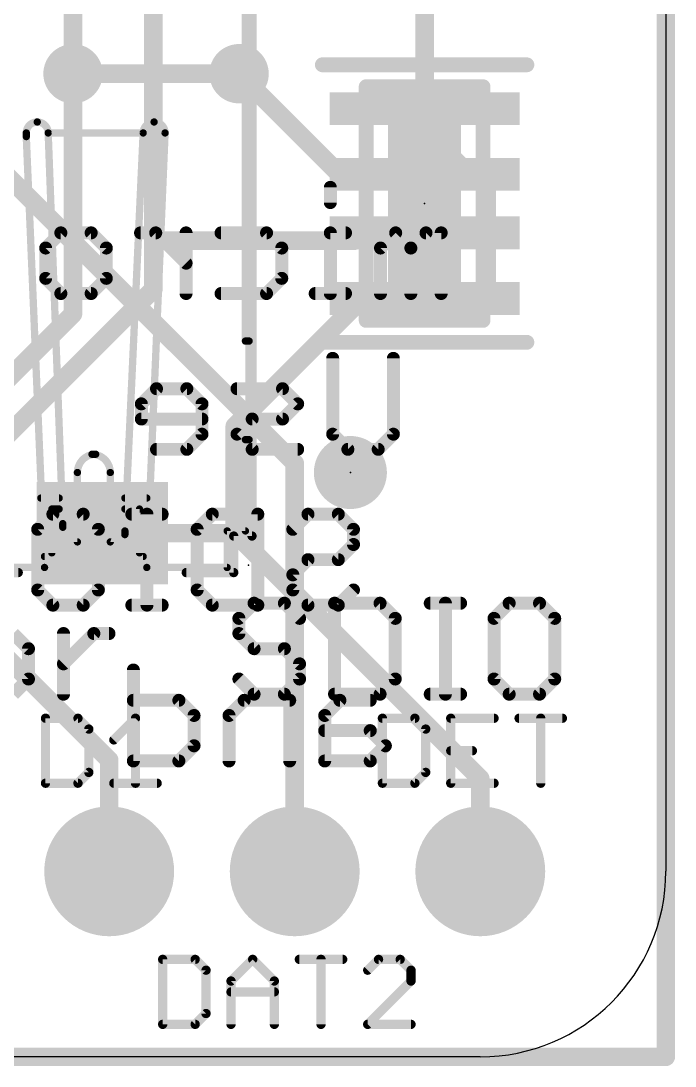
# Model space of a CAD drawing. Extents: x -0.1 to 25.5, y -0.1 to 27.2.
# Drawn here: x 16.57 to 25.53, y -0.13 to 14.19 of the extents above; entities that cross this region are included whole.
import ezdxf

# ---------------------------------------------------------------- set-up
doc = ezdxf.new("R2010")
doc.units = 0
for name, color, linetype in [('1', 12, 'CONTINUOUS'), ('16', 132, 'CONTINUOUS'), ('17', 110, 'CONTINUOUS'), ('18', 110, 'CONTINUOUS'), ('20', 53, 'CONTINUOUS'), ('21', 40, 'CONTINUOUS'), ('22', 6, 'CONTINUOUS'), ('23', 53, 'CONTINUOUS'), ('51', 253, 'CONTINUOUS')]:
    doc.layers.add(name, color=color, linetype=linetype)

# ---------------------------------------------------------------- blocks, each defined once
blk = doc.blocks.new('PIE')
at = {"const_width": 0.5}
blk.add_lwpolyline([(0, -0.25, 1), (0, 0.25, 1), (0, -0.25)], format="xyb", dxfattribs=at)
blk = doc.blocks.new('RECT')
blk.add_solid([(-0.5, -0.5), (0.5, -0.5), (-0.5, 0.5), (0.5, 0.5)])
blk = doc.blocks.new('ROUNDP')
at = {"const_width": 0.5}
blk.add_lwpolyline([(0, -0.25, 1), (0, 0.25, 1), (0, -0.25)], format="xyb", dxfattribs=at)
blk = doc.blocks.new('ROUNDV')
at = {"const_width": 0.5}
blk.add_lwpolyline([(0, -0.25, 1), (0, 0.25, 1), (0, -0.25)], format="xyb", dxfattribs=at)

msp = doc.modelspace()

# ---------------------------------------------------------------- linework, layer by layer
at = {"layer": '1', "const_width": 0.254}
for points in [[(25.4, 22.86), (25.4, 0)], [(17.285, 17.371), (17.285, 13.462)], [(18.385, 17.371), (18.385, 11.176)], [(22.098, 15.494), (22.098, 12.692)], [(17.285, 13.462), (17.285, 10.173)], [(20.936, 12.084), (19.558, 13.462)], [(22.098, 12.692), (22.706, 12.084)], [(21.248, 12.084), (20.936, 12.084)], [(22.706, 12.084), (22.948, 12.084)], [(22.948, 12.084), (22.948, 11.284)], [(21.248, 11.284), (21.14, 11.176)], [(22.948, 11.284), (22.948, 10.384)], [(18.385, 11.176), (18.385, 10.511)], [(21.14, 11.176), (18.385, 11.176)], [(18.385, 10.511), (16.256, 8.382)], [(21.248, 10.384), (19.499, 8.635)], [(17.285, 10.173), (10.16, 3.048)], [(19.499, 8.635), (19.499, 7.171)], [(17.685, 7.171), (19.499, 7.171)], [(19.499, 7.171), (22.86, 3.81)], [(16.256, 5.588), (17.78, 4.064)], [(17.78, 4.064), (17.78, 2.54)], [(22.86, 3.81), (22.86, 2.54)], [(25.4, 0), (0, 0)]]:
    msp.add_lwpolyline(points, dxfattribs=at)
at = {"layer": '1', "const_width": 0.127}
for points in [[(17.3485, 13.462, 1), (17.2215, 13.462)], [(17.2215, 13.462, 1), (17.3485, 13.462)], [(19.6029, 13.5069, 1), (19.5131, 13.4171)], [(22.1429, 12.7369, 1), (22.0531, 12.6471)], [(22.0345, 12.692, 1), (22.1615, 12.692)], [(20.936, 12.1475, 1), (20.936, 12.0205)], [(20.8911, 12.0391, 1), (20.9809, 12.1289)], [(21.248, 12.0205, 1), (21.248, 12.1475)], [(22.706, 12.1475, 1), (22.706, 12.0205)], [(22.6611, 12.0391, 1), (22.7509, 12.1289)], [(23.0115, 12.084, 1), (22.8845, 12.084)], [(22.948, 12.0205, 1), (22.948, 12.1475)], [(21.2929, 11.2391, 1), (21.2031, 11.3289)], [(23.0115, 11.284, 1), (22.8845, 11.284)], [(22.8845, 11.284, 1), (23.0115, 11.284)], [(18.4485, 11.176, 1), (18.3215, 11.176)], [(18.385, 11.2395, 1), (18.385, 11.1125)], [(18.3215, 11.176, 1), (18.4485, 11.176)], [(21.0951, 11.2209, 1), (21.1849, 11.1311)], [(21.14, 11.1125, 1), (21.14, 11.2395)], [(18.4299, 10.4661, 1), (18.3401, 10.5559)], [(18.3215, 10.511, 1), (18.4485, 10.511)], [(21.2929, 10.3391, 1), (21.2031, 10.4289)], [(22.8845, 10.384, 1), (23.0115, 10.384)], [(17.2215, 10.173, 1), (17.3485, 10.173)], [(17.3299, 10.1281, 1), (17.2401, 10.2179)], [(19.5625, 8.635, 1), (19.4355, 8.635)], [(19.4541, 8.6799, 1), (19.5439, 8.5901)], [(17.685, 7.2345, 1), (17.685, 7.1075)], [(19.5439, 7.2159, 1), (19.4541, 7.1261)], [(19.4355, 7.171, 1), (19.5625, 7.171)], [(19.499, 7.1075, 1), (19.499, 7.2345)], [(17.8435, 4.064, 1), (17.7165, 4.064)], [(17.7351, 4.0191, 1), (17.8249, 4.1089)], [(22.9235, 3.81, 1), (22.7965, 3.81)], [(22.8151, 3.7651, 1), (22.9049, 3.8549)], [(17.7165, 2.54, 1), (17.8435, 2.54)], [(22.7965, 2.54, 1), (22.9235, 2.54)], [(25.3365, 0, 1), (25.4635, 0)], [(25.4, -0.0635, 1), (25.4, 0.0635)]]:
    msp.add_lwpolyline(points, format="xyb", dxfattribs=at)
at = {"layer": '16', "const_width": 0.254}
for points in [[(25.4, 22.86), (25.4, 0)], [(20.32, 8.128), (13.208, 15.24)], [(19.558, 13.462), (17.285, 13.462)], [(20.32, 2.54), (20.32, 8.128)], [(25.4, 0), (0, 0)]]:
    msp.add_lwpolyline(points, dxfattribs=at)
at = {"layer": '16', "const_width": 0.127}
for points in [[(17.285, 13.5255, 1), (17.285, 13.3985)], [(19.558, 13.3985, 1), (19.558, 13.5255)], [(20.3835, 8.128, 1), (20.2565, 8.128)], [(20.2751, 8.0831, 1), (20.3649, 8.1729)], [(20.2565, 2.54, 1), (20.3835, 2.54)], [(25.3365, 0, 1), (25.4635, 0)], [(25.4, -0.0635, 1), (25.4, 0.0635)]]:
    msp.add_lwpolyline(points, format="xyb", dxfattribs=at)
at = {"layer": '20'}
for p, q in [((25.4, 20.32), (25.4, 2.54)), ((22.86, 0), (2.54, 0))]:
    msp.add_line(p, q, dxfattribs=at)
msp.add_arc((22.86, 2.54), 2.54, 270, 0, dxfattribs=at)
at = {"layer": '21'}
for points, const_width in [([(19.735, 7.131), (19.735, 19.081)], 0.127), ([(20.698, 13.584), (23.498, 13.584)], 0.2032), ([(23.498, 9.784), (20.698, 9.784)], 0.2032), ([(19.485, 6.631), (19.485, 7.131)], 0.127), ([(19.485, 7.131), (19.735, 7.131)], 0.127), ([(16.535, 6.631), (12.835, 6.631)], 0.127), ([(18.835, 6.631), (19.485, 6.631)], 0.127), ([(19.7634, 6.2114), (19.5558, 6.0038)], 0.1778), ([(20.1786, 6.2114), (19.7634, 6.2114)], 0.1778), ([(20.3862, 6.0038), (20.1786, 6.2114)], 0.1778), ([(20.8655, 6.2114), (20.8655, 4.9657)], 0.1778), ([(21.4884, 6.2114), (20.8655, 6.2114)], 0.1778), ([(21.696, 6.0038), (21.4884, 6.2114)], 0.1778), ([(22.1752, 6.2114), (22.5905, 6.2114)], 0.1778), ([(22.3829, 4.9657), (22.3829, 6.2114)], 0.1778), ([(23.256, 6.2114), (23.0484, 6.0038)], 0.1778), ([(23.6712, 6.2114), (23.256, 6.2114)], 0.1778), ([(23.8788, 6.0038), (23.6712, 6.2114)], 0.1778), ([(19.5558, 6.0038), (19.5558, 5.7961)], 0.1778), ([(21.696, 5.1733), (21.696, 6.0038)], 0.1778), ([(23.0484, 6.0038), (23.0484, 5.1733)], 0.1778), ([(23.8788, 5.1733), (23.8788, 6.0038)], 0.1778), ([(16.6753, 5.5885), (16.4677, 5.7961)], 0.1778), ([(17.1546, 4.9657), (17.1546, 5.7961)], 0.1778), ([(17.1546, 5.3809), (17.5699, 5.7961)], 0.1778), ([(17.5699, 5.7961), (17.7775, 5.7961)], 0.1778), ([(19.5558, 5.7961), (19.7634, 5.5885)], 0.1778), ([(16.6753, 5.1733), (16.6753, 5.5885)], 0.1778), ([(19.7634, 5.5885), (20.1786, 5.5885)], 0.1778), ([(20.1786, 5.5885), (20.3862, 5.3809)], 0.1778), ([(20.3862, 5.3809), (20.3862, 5.1733)], 0.1778), ([(16.4677, 4.9657), (16.6753, 5.1733)], 0.1778), ([(19.7634, 4.9657), (19.5558, 5.1733)], 0.1778), ([(20.3862, 5.1733), (20.1786, 4.9657)], 0.1778), ([(21.4884, 4.9657), (21.696, 5.1733)], 0.1778), ([(23.0484, 5.1733), (23.256, 4.9657)], 0.1778), ([(23.6712, 4.9657), (23.8788, 5.1733)], 0.1778), ([(20.1786, 4.9657), (19.7634, 4.9657)], 0.1778), ([(20.8655, 4.9657), (21.4884, 4.9657)], 0.1778), ([(22.1752, 4.9657), (22.5905, 4.9657)], 0.1778), ([(23.256, 4.9657), (23.6712, 4.9657)], 0.1778), ([(16.908, 4.6363), (16.908, 3.7465)], 0.127), ([(17.3529, 4.6363), (16.908, 4.6363)], 0.127), ([(17.5012, 4.488), (17.3529, 4.6363)], 0.127), ([(17.8435, 4.3397), (18.1401, 4.6363)], 0.127), ([(18.1401, 4.6363), (18.1401, 3.7465)], 0.127), ([(21.5202, 4.6363), (21.5202, 3.7465)], 0.127), ([(21.9651, 4.6363), (21.5202, 4.6363)], 0.127), ([(22.1134, 4.488), (21.9651, 4.6363)], 0.127), ([(23.0489, 4.6363), (22.4557, 4.6363)], 0.127), ([(22.4557, 4.6363), (22.4557, 3.7465)], 0.127), ([(23.3913, 4.6363), (23.9844, 4.6363)], 0.127), ([(23.6878, 3.7465), (23.6878, 4.6363)], 0.127), ([(17.5012, 3.8948), (17.5012, 4.488)], 0.127), ([(22.1134, 3.8948), (22.1134, 4.488)], 0.127), ([(22.4557, 4.1914), (22.7523, 4.1914)], 0.127), ([(17.3529, 3.7465), (17.5012, 3.8948)], 0.127), ([(21.9651, 3.7465), (22.1134, 3.8948)], 0.127), ([(16.908, 3.7465), (17.3529, 3.7465)], 0.127), ([(17.8435, 3.7465), (18.4367, 3.7465)], 0.127), ([(21.5202, 3.7465), (21.9651, 3.7465)], 0.127), ([(22.4557, 3.7465), (23.0489, 3.7465)], 0.127), ([(18.5125, 1.3343), (18.5125, 0.4445)], 0.127), ([(18.9573, 1.3343), (18.5125, 1.3343)], 0.127), ([(19.1056, 1.186), (18.9573, 1.3343)], 0.127), ([(19.448, 1.0377), (19.7446, 1.3343)], 0.127), ([(19.7446, 1.3343), (20.0412, 1.0377)], 0.127), ([(20.3835, 1.3343), (20.9767, 1.3343)], 0.127), ([(20.6801, 0.4445), (20.6801, 1.3343)], 0.127), ([(21.4673, 1.3343), (21.319, 1.186)], 0.127), ([(21.7639, 1.3343), (21.4673, 1.3343)], 0.127), ([(21.9122, 1.186), (21.7639, 1.3343)], 0.127), ([(19.1056, 0.5928), (19.1056, 1.186)], 0.127), ([(21.9122, 1.0377), (21.9122, 1.186)], 0.127), ([(19.448, 0.4445), (19.448, 1.0377)], 0.127), ([(20.0412, 1.0377), (20.0412, 0.4445)], 0.127), ([(21.319, 0.4445), (21.9122, 1.0377)], 0.127), ([(19.448, 0.8894), (20.0412, 0.8894)], 0.127), ([(18.9573, 0.4445), (19.1056, 0.5928)], 0.127), ([(18.5125, 0.4445), (18.9573, 0.4445)], 0.127), ([(21.9122, 0.4445), (21.319, 0.4445)], 0.127)]:
    msp.add_lwpolyline(points, dxfattribs=dict(at, const_width=const_width))
for points, const_width in [([(20.698, 13.6348, 1), (20.698, 13.5332)], 0.1016), ([(23.498, 13.5332, 1), (23.498, 13.6348)], 0.1016), ([(20.698, 9.8348, 1), (20.698, 9.7332)], 0.1016), ([(23.498, 9.7332, 1), (23.498, 9.8348)], 0.1016), ([(19.5167, 7.131, 1), (19.4533, 7.131)], 0.0635), ([(19.485, 7.1627, 1), (19.485, 7.0993)], 0.0635), ([(19.7033, 7.131, 1), (19.7667, 7.131)], 0.0635), ([(19.735, 7.0993, 1), (19.735, 7.1627)], 0.0635), ([(16.535, 6.5993, 1), (16.535, 6.6627)], 0.0635), ([(18.835, 6.6627, 1), (18.835, 6.5993)], 0.0635), ([(19.4533, 6.631, 1), (19.5167, 6.631)], 0.0635), ([(19.485, 6.5993, 1), (19.485, 6.6627)], 0.0635), ([(19.7634, 6.2558, 1), (19.7634, 6.1669)], 0.0889), ([(19.7948, 6.1799, 1), (19.732, 6.2428)], 0.0889), ([(20.2101, 6.2428, 1), (20.1472, 6.1799)], 0.0889), ([(20.1786, 6.1669, 1), (20.1786, 6.2558)], 0.0889), ([(20.8655, 6.2558, 1), (20.8655, 6.1669)], 0.0889), ([(20.91, 6.2114, 1), (20.8211, 6.2114)], 0.0889), ([(21.5198, 6.2428, 1), (21.4569, 6.1799)], 0.0889), ([(21.4884, 6.1669, 1), (21.4884, 6.2558)], 0.0889), ([(22.1752, 6.2558, 1), (22.1752, 6.1669)], 0.0889), ([(22.4273, 6.2114, 1), (22.3384, 6.2114)], 0.0889), ([(22.5905, 6.1669, 1), (22.5905, 6.2558)], 0.0889), ([(23.256, 6.2558, 1), (23.256, 6.1669)], 0.0889), ([(23.2874, 6.1799, 1), (23.2246, 6.2428)], 0.0889), ([(23.7027, 6.2428, 1), (23.6398, 6.1799)], 0.0889), ([(23.6712, 6.1669, 1), (23.6712, 6.2558)], 0.0889), ([(19.6002, 6.0038, 1), (19.5113, 6.0038)], 0.0889), ([(19.5244, 6.0352, 1), (19.5872, 5.9723)], 0.0889), ([(20.3548, 5.9723, 1), (20.4177, 6.0352)], 0.0889), ([(21.7404, 6.0038, 1), (21.6515, 6.0038)], 0.0889), ([(21.6645, 5.9723, 1), (21.7274, 6.0352)], 0.0889), ([(23.0928, 6.0038, 1), (23.0039, 6.0038)], 0.0889), ([(23.017, 6.0352, 1), (23.0798, 5.9723)], 0.0889), ([(23.9233, 6.0038, 1), (23.8344, 6.0038)], 0.0889), ([(23.8474, 5.9723, 1), (23.9103, 6.0352)], 0.0889), ([(17.1991, 5.7961, 1), (17.1102, 5.7961)], 0.0889), ([(17.5699, 5.8406, 1), (17.5699, 5.7517)], 0.0889), ([(17.6013, 5.7647, 1), (17.5384, 5.8276)], 0.0889), ([(17.7775, 5.7517, 1), (17.7775, 5.8406)], 0.0889), ([(19.5872, 5.8276, 1), (19.5244, 5.7647)], 0.0889), ([(19.5113, 5.7961, 1), (19.6002, 5.7961)], 0.0889), ([(16.7198, 5.5885, 1), (16.6309, 5.5885)], 0.0889), ([(16.6439, 5.5571, 1), (16.7068, 5.62)], 0.0889), ([(19.7634, 5.633, 1), (19.7634, 5.5441)], 0.0889), ([(19.732, 5.5571, 1), (19.7948, 5.62)], 0.0889), ([(20.2101, 5.62, 1), (20.1472, 5.5571)], 0.0889), ([(20.1786, 5.5441, 1), (20.1786, 5.633)], 0.0889), ([(17.1232, 5.4123, 1), (17.1861, 5.3495)], 0.0889), ([(20.4307, 5.3809, 1), (20.3418, 5.3809)], 0.0889), ([(20.3548, 5.3495, 1), (20.4177, 5.4123)], 0.0889), ([(16.6309, 5.1733, 1), (16.7198, 5.1733)], 0.0889), ([(16.7068, 5.1419, 1), (16.6439, 5.2047)], 0.0889), ([(19.5872, 5.2047, 1), (19.5244, 5.1419)], 0.0889), ([(20.3418, 5.1733, 1), (20.4307, 5.1733)], 0.0889), ([(20.4177, 5.1419, 1), (20.3548, 5.2047)], 0.0889), ([(21.6515, 5.1733, 1), (21.7404, 5.1733)], 0.0889), ([(21.7274, 5.1419, 1), (21.6645, 5.2047)], 0.0889), ([(23.0798, 5.2047, 1), (23.017, 5.1419)], 0.0889), ([(23.0039, 5.1733, 1), (23.0928, 5.1733)], 0.0889), ([(23.8344, 5.1733, 1), (23.9233, 5.1733)], 0.0889), ([(23.9103, 5.1419, 1), (23.8474, 5.2047)], 0.0889), ([(17.1102, 4.9657, 1), (17.1991, 4.9657)], 0.0889), ([(19.7634, 5.0102, 1), (19.7634, 4.9212)], 0.0889), ([(19.732, 4.9343, 1), (19.7948, 4.9971)], 0.0889), ([(20.1472, 4.9971, 1), (20.2101, 4.9343)], 0.0889), ([(20.1786, 4.9212, 1), (20.1786, 5.0102)], 0.0889), ([(20.8655, 5.0102, 1), (20.8655, 4.9212)], 0.0889), ([(20.8211, 4.9657, 1), (20.91, 4.9657)], 0.0889), ([(21.4569, 4.9971, 1), (21.5198, 4.9343)], 0.0889), ([(21.4884, 4.9212, 1), (21.4884, 5.0102)], 0.0889), ([(22.1752, 5.0102, 1), (22.1752, 4.9212)], 0.0889), ([(22.3384, 4.9657, 1), (22.4273, 4.9657)], 0.0889), ([(22.5905, 4.9212, 1), (22.5905, 5.0102)], 0.0889), ([(23.256, 5.0102, 1), (23.256, 4.9212)], 0.0889), ([(23.2246, 4.9343, 1), (23.2874, 4.9971)], 0.0889), ([(23.6398, 4.9971, 1), (23.7027, 4.9343)], 0.0889), ([(23.6712, 4.9212, 1), (23.6712, 5.0102)], 0.0889), ([(16.9397, 4.6363, 1), (16.8762, 4.6363)], 0.0635), ([(16.908, 4.668, 1), (16.908, 4.6045)], 0.0635), ([(17.3753, 4.6587, 1), (17.3304, 4.6138)], 0.0635), ([(17.3529, 4.6045, 1), (17.3529, 4.668)], 0.0635), ([(18.1718, 4.6363, 1), (18.1083, 4.6363)], 0.0635), ([(18.1625, 4.6138, 1), (18.1176, 4.6587)], 0.0635), ([(21.552, 4.6363, 1), (21.4885, 4.6363)], 0.0635), ([(21.5202, 4.668, 1), (21.5202, 4.6045)], 0.0635), ([(21.9876, 4.6587, 1), (21.9426, 4.6138)], 0.0635), ([(21.9651, 4.6045, 1), (21.9651, 4.668)], 0.0635), ([(22.4557, 4.668, 1), (22.4557, 4.6045)], 0.0635), ([(22.4875, 4.6363, 1), (22.424, 4.6363)], 0.0635), ([(23.0489, 4.6045, 1), (23.0489, 4.668)], 0.0635), ([(23.3913, 4.668, 1), (23.3913, 4.6045)], 0.0635), ([(23.7196, 4.6363, 1), (23.6561, 4.6363)], 0.0635), ([(23.9844, 4.6045, 1), (23.9844, 4.668)], 0.0635), ([(17.5329, 4.488, 1), (17.4694, 4.488)], 0.0635), ([(17.4787, 4.4655, 1), (17.5236, 4.5104)], 0.0635), ([(22.1451, 4.488, 1), (22.0816, 4.488)], 0.0635), ([(22.0909, 4.4655, 1), (22.1358, 4.5104)], 0.0635), ([(17.821, 4.3621, 1), (17.866, 4.3172)], 0.0635), ([(22.4557, 4.2231, 1), (22.4557, 4.1596)], 0.0635), ([(22.7523, 4.1596, 1), (22.7523, 4.2231)], 0.0635), ([(17.4694, 3.8948, 1), (17.5329, 3.8948)], 0.0635), ([(17.5236, 3.8723, 1), (17.4787, 3.9172)], 0.0635), ([(22.0816, 3.8948, 1), (22.1451, 3.8948)], 0.0635), ([(22.1358, 3.8723, 1), (22.0909, 3.9172)], 0.0635), ([(16.908, 3.7783, 1), (16.908, 3.7147)], 0.0635), ([(16.8762, 3.7465, 1), (16.9397, 3.7465)], 0.0635), ([(17.3304, 3.769, 1), (17.3753, 3.724)], 0.0635), ([(17.3529, 3.7147, 1), (17.3529, 3.7783)], 0.0635), ([(17.8435, 3.7783, 1), (17.8435, 3.7147)], 0.0635), ([(18.1083, 3.7465, 1), (18.1718, 3.7465)], 0.0635), ([(18.4367, 3.7147, 1), (18.4367, 3.7783)], 0.0635), ([(21.5202, 3.7783, 1), (21.5202, 3.7147)], 0.0635), ([(21.4885, 3.7465, 1), (21.552, 3.7465)], 0.0635), ([(21.9426, 3.769, 1), (21.9876, 3.724)], 0.0635), ([(21.9651, 3.7147, 1), (21.9651, 3.7783)], 0.0635), ([(22.4557, 3.7783, 1), (22.4557, 3.7147)], 0.0635), ([(22.424, 3.7465, 1), (22.4875, 3.7465)], 0.0635), ([(23.0489, 3.7147, 1), (23.0489, 3.7783)], 0.0635), ([(23.6561, 3.7465, 1), (23.7196, 3.7465)], 0.0635), ([(18.5442, 1.3343, 1), (18.4807, 1.3343)], 0.0635), ([(18.5125, 1.366, 1), (18.5125, 1.3025)], 0.0635), ([(18.9798, 1.3567, 1), (18.9349, 1.3118)], 0.0635), ([(18.9573, 1.3025, 1), (18.9573, 1.366)], 0.0635), ([(19.767, 1.3567, 1), (19.7221, 1.3118)], 0.0635), ([(19.767, 1.3118, 1), (19.7221, 1.3567)], 0.0635), ([(20.3835, 1.366, 1), (20.3835, 1.3025)], 0.0635), ([(20.7118, 1.3343, 1), (20.6483, 1.3343)], 0.0635), ([(20.9767, 1.3025, 1), (20.9767, 1.366)], 0.0635), ([(21.4673, 1.366, 1), (21.4673, 1.3025)], 0.0635), ([(21.4898, 1.3118, 1), (21.4449, 1.3567)], 0.0635), ([(21.7863, 1.3567, 1), (21.7414, 1.3118)], 0.0635), ([(21.7639, 1.3025, 1), (21.7639, 1.366)], 0.0635), ([(19.1374, 1.186, 1), (19.0739, 1.186)], 0.0635), ([(19.0832, 1.1635, 1), (19.1281, 1.2084)], 0.0635), ([(21.2966, 1.2084, 1), (21.3415, 1.1635)], 0.0635), ([(21.9439, 1.186, 1), (21.8804, 1.186)], 0.0635), ([(21.8897, 1.1635, 1), (21.9346, 1.2084)], 0.0635), ([(19.4797, 1.0377, 1), (19.4162, 1.0377)], 0.0635), ([(19.4255, 1.0601, 1), (19.4704, 1.0152)], 0.0635), ([(20.0729, 1.0377, 1), (20.0094, 1.0377)], 0.0635), ([(20.0187, 1.0152, 1), (20.0636, 1.0601)], 0.0635), ([(21.8804, 1.0377, 1), (21.9439, 1.0377)], 0.0635), ([(21.9346, 1.0152, 1), (21.8897, 1.0601)], 0.0635), ([(19.448, 0.9211, 1), (19.448, 0.8576)], 0.0635), ([(20.0412, 0.8576, 1), (20.0412, 0.9211)], 0.0635), ([(19.0739, 0.5928, 1), (19.1374, 0.5928)], 0.0635), ([(19.1281, 0.5703, 1), (19.0832, 0.6152)], 0.0635), ([(18.4807, 0.4445, 1), (18.5442, 0.4445)], 0.0635), ([(18.5125, 0.4763, 1), (18.5125, 0.4128)], 0.0635), ([(18.9349, 0.467, 1), (18.9798, 0.422)], 0.0635), ([(18.9573, 0.4128, 1), (18.9573, 0.4763)], 0.0635), ([(19.4162, 0.4445, 1), (19.4797, 0.4445)], 0.0635), ([(20.0094, 0.4445, 1), (20.0729, 0.4445)], 0.0635), ([(20.6483, 0.4445, 1), (20.7118, 0.4445)], 0.0635), ([(21.319, 0.4763, 1), (21.319, 0.4128)], 0.0635), ([(21.2966, 0.467, 1), (21.3415, 0.422)], 0.0635), ([(21.9122, 0.4128, 1), (21.9122, 0.4763)], 0.0635)]:
    msp.add_lwpolyline(points, format="xyb", dxfattribs=dict(at, const_width=const_width))
at = {"layer": '22', "const_width": 0.1778}
for points in [[(20.8076, 11.9054), (20.8076, 11.6978)], [(16.9104, 11.0749), (17.118, 11.2825)], [(17.118, 11.2825), (17.5333, 11.2825)], [(17.5333, 11.2825), (17.7409, 11.0749)], [(18.4171, 11.2825), (18.2095, 11.2825)], [(18.8323, 10.8673), (18.4171, 11.2825)], [(18.8323, 10.4521), (18.8323, 11.2825)], [(19.3116, 11.2825), (19.9344, 11.2825)], [(19.9344, 11.2825), (20.142, 11.0749)], [(21.0152, 11.2825), (20.8076, 11.2825)], [(20.8076, 11.2825), (20.8076, 10.4521)], [(21.7021, 11.2825), (21.4945, 11.0749)], [(21.9097, 11.0749), (21.7021, 11.2825)], [(22.1173, 11.2825), (21.9097, 11.0749)], [(22.3249, 11.2825), (22.1173, 11.2825)], [(22.3249, 10.4521), (22.3249, 11.2825)], [(16.9104, 10.6597), (16.9104, 11.0749)], [(17.7409, 11.0749), (17.7409, 10.6597)], [(20.142, 11.0749), (20.142, 10.6597)], [(21.4945, 11.0749), (21.4945, 10.4521)], [(21.9097, 11.0749), (21.9097, 10.4521)], [(17.118, 10.4521), (16.9104, 10.6597)], [(17.7409, 10.6597), (17.5333, 10.4521)], [(20.142, 10.6597), (19.9344, 10.4521)], [(17.5333, 10.4521), (17.118, 10.4521)], [(19.9344, 10.4521), (19.3116, 10.4521)], [(21.0152, 10.4521), (20.6, 10.4521)], [(20.8396, 8.5261), (20.8396, 9.5642)], [(21.67, 9.5642), (21.67, 8.5261)], [(18.4278, 9.1489), (18.2202, 8.9413)], [(18.843, 9.1489), (18.4278, 9.1489)], [(19.0506, 8.9413), (18.843, 9.1489)], [(20.1527, 9.1489), (19.5299, 9.1489)], [(20.3603, 8.9413), (20.1527, 9.1489)], [(18.2202, 8.9413), (18.2202, 8.7337)], [(19.0506, 8.5261), (19.0506, 8.9413)], [(20.1527, 8.7337), (20.3603, 8.9413)], [(18.2202, 8.7337), (19.0506, 8.7337)], [(19.5299, 8.5261), (19.7375, 8.7337)], [(19.7375, 8.7337), (20.1527, 8.7337)], [(18.843, 8.3185), (19.0506, 8.5261)], [(19.7375, 8.3185), (19.5299, 8.5261)], [(21.0472, 8.3185), (20.8396, 8.5261)], [(21.67, 8.5261), (21.4624, 8.3185)], [(18.4278, 8.3185), (18.843, 8.3185)], [(20.3603, 8.3185), (19.7375, 8.3185)], [(21.4624, 8.3185), (21.0472, 8.3185)], [(16.8013, 7.223), (17.0089, 7.4306)], [(17.0089, 7.4306), (17.4241, 7.4306)], [(17.4241, 7.4306), (17.6317, 7.223)], [(18.5049, 7.4306), (18.0897, 7.4306)], [(18.2973, 6.1849), (18.2973, 7.4306)], [(18.9842, 7.223), (19.1918, 7.4306)], [(19.1918, 7.4306), (19.8146, 7.4306)], [(19.8146, 7.4306), (19.8146, 6.1849)], [(20.2939, 7.223), (20.5015, 7.4306)], [(20.5015, 7.4306), (20.9167, 7.4306)], [(20.9167, 7.4306), (21.1243, 7.223)], [(16.8013, 6.3925), (16.8013, 7.223)], [(17.6317, 7.223), (17.6317, 6.3925)], [(18.9842, 6.3925), (18.9842, 7.223)], [(21.1243, 7.223), (21.1243, 7.0153)], [(21.1243, 7.0153), (20.9167, 6.8077)], [(20.5015, 6.8077), (20.2939, 6.6001)], [(20.9167, 6.8077), (20.5015, 6.8077)], [(20.2939, 6.6001), (20.2939, 6.3925)], [(17.0089, 6.1849), (16.8013, 6.3925)], [(17.6317, 6.3925), (17.4241, 6.1849)], [(19.1918, 6.1849), (18.9842, 6.3925)], [(20.2939, 6.3925), (20.5015, 6.1849)], [(20.9167, 6.1849), (21.1243, 6.3925)], [(17.4241, 6.1849), (17.0089, 6.1849)], [(18.5049, 6.1849), (18.0897, 6.1849)], [(19.8146, 6.1849), (19.1918, 6.1849)], [(20.5015, 6.1849), (20.9167, 6.1849)], [(18.111, 5.297), (18.111, 4.0513)], [(18.7338, 4.8817), (18.111, 4.8817)], [(18.9415, 4.6741), (18.7338, 4.8817)], [(19.6283, 4.8817), (19.4207, 4.6741)], [(20.2512, 4.8817), (19.6283, 4.8817)], [(20.2512, 4.0513), (20.2512, 4.8817)], [(20.9381, 4.8817), (20.7305, 4.6741)], [(21.3533, 4.8817), (20.9381, 4.8817)], [(18.9415, 4.2589), (18.9415, 4.6741)], [(19.4207, 4.6741), (19.4207, 4.0513)], [(20.7305, 4.6741), (20.7305, 4.0513)], [(21.3533, 4.4665), (20.7305, 4.4665)], [(21.5609, 4.2589), (21.3533, 4.4665)], [(18.7338, 4.0513), (18.9415, 4.2589)], [(21.3533, 4.0513), (21.5609, 4.2589)], [(18.111, 4.0513), (18.7338, 4.0513)], [(20.7305, 4.0513), (21.3533, 4.0513)]]:
    msp.add_lwpolyline(points, dxfattribs=at)
at = {"layer": '22', "const_width": 0.0889}
for points in [[(20.852, 11.9054, 1), (20.7631, 11.9054)], [(20.7631, 11.6978, 1), (20.852, 11.6978)], [(17.118, 11.327, 1), (17.118, 11.2381)], [(17.1495, 11.2511, 1), (17.0866, 11.314)], [(17.5647, 11.314, 1), (17.5018, 11.2511)], [(17.5333, 11.2381, 1), (17.5333, 11.327)], [(18.2095, 11.327, 1), (18.2095, 11.2381)], [(18.4485, 11.314, 1), (18.3857, 11.2511)], [(18.4171, 11.2381, 1), (18.4171, 11.327)], [(18.8768, 11.2825, 1), (18.7879, 11.2825)], [(19.3116, 11.327, 1), (19.3116, 11.2381)], [(19.9659, 11.314, 1), (19.903, 11.2511)], [(19.9344, 11.2381, 1), (19.9344, 11.327)], [(20.8076, 11.327, 1), (20.8076, 11.2381)], [(20.852, 11.2825, 1), (20.7631, 11.2825)], [(21.0152, 11.2381, 1), (21.0152, 11.327)], [(21.7335, 11.314, 1), (21.6706, 11.2511)], [(21.7335, 11.2511, 1), (21.6706, 11.314)], [(22.1173, 11.327, 1), (22.1173, 11.2381)], [(22.1487, 11.2511, 1), (22.0859, 11.314)], [(22.3694, 11.2825, 1), (22.2805, 11.2825)], [(22.3249, 11.2381, 1), (22.3249, 11.327)], [(16.9549, 11.0749, 1), (16.866, 11.0749)], [(17.7853, 11.0749, 1), (17.6964, 11.0749)], [(20.1865, 11.0749, 1), (20.0976, 11.0749)], [(21.5389, 11.0749, 1), (21.45, 11.0749)], [(21.9541, 11.0749, 1), (21.8652, 11.0749)], [(16.879, 11.1064, 1), (16.9419, 11.0435)], [(17.7094, 11.0435, 1), (17.7723, 11.1064)], [(20.1106, 11.0435, 1), (20.1735, 11.1064)], [(21.463, 11.1064, 1), (21.5259, 11.0435)], [(21.8783, 11.1064, 1), (21.9411, 11.0435)], [(21.8783, 11.0435, 1), (21.9411, 11.1064)], [(18.8009, 10.8359, 1), (18.8637, 10.8987)], [(16.9419, 10.6911, 1), (16.879, 10.6283)], [(17.7723, 10.6283, 1), (17.7094, 10.6911)], [(20.1735, 10.6283, 1), (20.1106, 10.6911)], [(16.866, 10.6597, 1), (16.9549, 10.6597)], [(17.6964, 10.6597, 1), (17.7853, 10.6597)], [(20.0976, 10.6597, 1), (20.1865, 10.6597)], [(17.118, 10.4965, 1), (17.118, 10.4077)], [(17.0866, 10.4207, 1), (17.1495, 10.4835)], [(17.5018, 10.4835, 1), (17.5647, 10.4207)], [(17.5333, 10.4077, 1), (17.5333, 10.4965)], [(18.7879, 10.4521, 1), (18.8768, 10.4521)], [(19.3116, 10.4965, 1), (19.3116, 10.4077)], [(19.903, 10.4835, 1), (19.9659, 10.4207)], [(19.9344, 10.4077, 1), (19.9344, 10.4965)], [(20.6, 10.4965, 1), (20.6, 10.4077)], [(20.7631, 10.4521, 1), (20.852, 10.4521)], [(21.0152, 10.4077, 1), (21.0152, 10.4965)], [(21.45, 10.4521, 1), (21.5389, 10.4521)], [(21.8652, 10.4521, 1), (21.9541, 10.4521)], [(22.2805, 10.4521, 1), (22.3694, 10.4521)], [(20.8841, 9.5642, 1), (20.7952, 9.5642)], [(21.7145, 9.5642, 1), (21.6256, 9.5642)], [(18.4278, 9.1934, 1), (18.4278, 9.1045)], [(18.4592, 9.1175, 1), (18.3963, 9.1804)], [(18.8744, 9.1804, 1), (18.8116, 9.1175)], [(18.843, 9.1045, 1), (18.843, 9.1934)], [(19.5299, 9.1934, 1), (19.5299, 9.1045)], [(20.1841, 9.1804, 1), (20.1213, 9.1175)], [(20.1527, 9.1045, 1), (20.1527, 9.1934)], [(18.2646, 8.9413, 1), (18.1757, 8.9413)], [(18.1887, 8.9728, 1), (18.2516, 8.9099)], [(19.095, 8.9413, 1), (19.0061, 8.9413)], [(19.0192, 8.9099, 1), (19.082, 8.9728)], [(20.3918, 8.9099, 1), (20.3289, 8.9728)], [(20.3289, 8.9099, 1), (20.3918, 8.9728)], [(18.1757, 8.7337, 1), (18.2646, 8.7337)], [(18.2202, 8.7782, 1), (18.2202, 8.6893)], [(19.0506, 8.6893, 1), (19.0506, 8.7782)], [(19.7375, 8.7782, 1), (19.7375, 8.6893)], [(19.7689, 8.7023, 1), (19.7061, 8.7651)], [(20.1213, 8.7651, 1), (20.1841, 8.7023)], [(20.1527, 8.6893, 1), (20.1527, 8.7782)], [(19.082, 8.4947, 1), (19.0192, 8.5575)], [(19.5613, 8.5575, 1), (19.4985, 8.4947)], [(19.4985, 8.5575, 1), (19.5613, 8.4947)], [(20.871, 8.5575, 1), (20.8082, 8.4947)], [(21.7015, 8.4947, 1), (21.6386, 8.5575)], [(19.0061, 8.5261, 1), (19.095, 8.5261)], [(20.7952, 8.5261, 1), (20.8841, 8.5261)], [(21.6256, 8.5261, 1), (21.7145, 8.5261)], [(18.4278, 8.3629, 1), (18.4278, 8.2741)], [(18.8116, 8.3499, 1), (18.8744, 8.2871)], [(18.843, 8.2741, 1), (18.843, 8.3629)], [(19.7375, 8.3629, 1), (19.7375, 8.2741)], [(19.7061, 8.2871, 1), (19.7689, 8.3499)], [(20.3603, 8.2741, 1), (20.3603, 8.3629)], [(21.0472, 8.3629, 1), (21.0472, 8.2741)], [(21.0158, 8.2871, 1), (21.0786, 8.3499)], [(21.431, 8.3499, 1), (21.4939, 8.2871)], [(21.4624, 8.2741, 1), (21.4624, 8.3629)], [(17.0089, 7.475, 1), (17.0089, 7.3861)], [(17.0403, 7.3991, 1), (16.9775, 7.462)], [(17.4555, 7.462, 1), (17.3927, 7.3991)], [(17.4241, 7.3861, 1), (17.4241, 7.475)], [(18.0897, 7.475, 1), (18.0897, 7.3861)], [(18.3417, 7.4306, 1), (18.2528, 7.4306)], [(18.5049, 7.3861, 1), (18.5049, 7.475)], [(19.1918, 7.475, 1), (19.1918, 7.3861)], [(19.2232, 7.3991, 1), (19.1603, 7.462)], [(19.8591, 7.4306, 1), (19.7702, 7.4306)], [(19.8146, 7.3861, 1), (19.8146, 7.475)], [(20.5015, 7.475, 1), (20.5015, 7.3861)], [(20.5329, 7.3991, 1), (20.4701, 7.462)], [(20.9481, 7.462, 1), (20.8853, 7.3991)], [(20.9167, 7.3861, 1), (20.9167, 7.475)], [(16.8457, 7.223, 1), (16.7568, 7.223)], [(17.6762, 7.223, 1), (17.5873, 7.223)], [(19.0286, 7.223, 1), (18.9397, 7.223)], [(21.1688, 7.223, 1), (21.0799, 7.223)], [(16.7699, 7.2544, 1), (16.8327, 7.1915)], [(17.6003, 7.1915, 1), (17.6632, 7.2544)], [(18.9527, 7.2544, 1), (19.0156, 7.1915)], [(20.2625, 7.2544, 1), (20.3253, 7.1915)], [(21.0929, 7.1915, 1), (21.1558, 7.2544)], [(21.0799, 7.0153, 1), (21.1688, 7.0153)], [(21.1558, 6.9839, 1), (21.0929, 7.0468)], [(20.5015, 6.8522, 1), (20.5015, 6.7633)], [(20.5329, 6.7763, 1), (20.4701, 6.8392)], [(20.8853, 6.8392, 1), (20.9481, 6.7763)], [(20.9167, 6.7633, 1), (20.9167, 6.8522)], [(20.3383, 6.6001, 1), (20.2494, 6.6001)], [(20.2625, 6.6315, 1), (20.3253, 6.5687)], [(16.8327, 6.4239, 1), (16.7699, 6.3611)], [(17.6632, 6.3611, 1), (17.6003, 6.4239)], [(19.0156, 6.4239, 1), (18.9527, 6.3611)], [(20.3253, 6.4239, 1), (20.2625, 6.3611)], [(21.1558, 6.3611, 1), (21.0929, 6.4239)], [(16.7568, 6.3925, 1), (16.8457, 6.3925)], [(17.5873, 6.3925, 1), (17.6762, 6.3925)], [(18.9397, 6.3925, 1), (19.0286, 6.3925)], [(20.2494, 6.3925, 1), (20.3383, 6.3925)], [(17.0089, 6.2294, 1), (17.0089, 6.1405)], [(16.9775, 6.1535, 1), (17.0403, 6.2163)], [(17.3927, 6.2163, 1), (17.4555, 6.1535)], [(17.4241, 6.1405, 1), (17.4241, 6.2294)], [(18.0897, 6.2294, 1), (18.0897, 6.1405)], [(18.2528, 6.1849, 1), (18.3417, 6.1849)], [(18.5049, 6.1405, 1), (18.5049, 6.2294)], [(19.1918, 6.2294, 1), (19.1918, 6.1405)], [(19.1603, 6.1535, 1), (19.2232, 6.2163)], [(19.7702, 6.1849, 1), (19.8591, 6.1849)], [(19.8146, 6.1405, 1), (19.8146, 6.2294)], [(20.5015, 6.2294, 1), (20.5015, 6.1405)], [(20.4701, 6.1535, 1), (20.5329, 6.2163)], [(20.8853, 6.2163, 1), (20.9481, 6.1535)], [(20.9167, 6.1405, 1), (20.9167, 6.2294)], [(18.1555, 5.297, 1), (18.0666, 5.297)], [(18.111, 4.9262, 1), (18.111, 4.8373)], [(18.7653, 4.9132, 1), (18.7024, 4.8503)], [(18.7338, 4.8373, 1), (18.7338, 4.9262)], [(19.6283, 4.9262, 1), (19.6283, 4.8373)], [(19.6598, 4.8503, 1), (19.5969, 4.9132)], [(20.2956, 4.8817, 1), (20.2067, 4.8817)], [(20.2512, 4.8373, 1), (20.2512, 4.9262)], [(20.9381, 4.9262, 1), (20.9381, 4.8373)], [(20.9695, 4.8503, 1), (20.9066, 4.9132)], [(21.3533, 4.8373, 1), (21.3533, 4.9262)], [(18.9859, 4.6741, 1), (18.897, 4.6741)], [(18.91, 4.6427, 1), (18.9729, 4.7056)], [(19.4652, 4.6741, 1), (19.3763, 4.6741)], [(19.3893, 4.7056, 1), (19.4522, 4.6427)], [(20.7749, 4.6741, 1), (20.686, 4.6741)], [(20.699, 4.7056, 1), (20.7619, 4.6427)], [(20.7305, 4.511, 1), (20.7305, 4.4221)], [(21.3847, 4.4979, 1), (21.3219, 4.4351)], [(21.3533, 4.4221, 1), (21.3533, 4.511)], [(18.897, 4.2589, 1), (18.9859, 4.2589)], [(18.9729, 4.2275, 1), (18.91, 4.2903)], [(21.5923, 4.2275, 1), (21.5295, 4.2903)], [(21.5295, 4.2275, 1), (21.5923, 4.2903)], [(18.111, 4.0958, 1), (18.111, 4.0069)], [(18.0666, 4.0513, 1), (18.1555, 4.0513)], [(18.7024, 4.0827, 1), (18.7653, 4.0199)], [(18.7338, 4.0069, 1), (18.7338, 4.0958)], [(19.3763, 4.0513, 1), (19.4652, 4.0513)], [(20.2067, 4.0513, 1), (20.2956, 4.0513)], [(20.686, 4.0513, 1), (20.7749, 4.0513)], [(20.7305, 4.0958, 1), (20.7305, 4.0069)], [(21.3219, 4.0827, 1), (21.3847, 4.0199)], [(21.3533, 4.0069, 1), (21.3533, 4.0958)]]:
    msp.add_lwpolyline(points, format="xyb", dxfattribs=at)
at = {"layer": '23'}
for p in [(22.098, 11.684), (21.082, 8.001), (19.685, 6.731)]:
    msp.add_point(p, dxfattribs=at)
at = {"layer": '51'}
for points, const_width in [([(19.645, 9.801), (19.645, 14.851)], 0.1), ([(21.298, 10.084), (21.298, 13.284)], 0.2032), ([(21.298, 13.284), (22.898, 13.284)], 0.2032), ([(22.898, 13.284), (22.898, 10.084)], 0.2032), ([(16.645, 12.601), (16.645, 12.651)], 0.1), ([(16.895, 6.701), (16.645, 12.601)], 0.1), ([(16.945, 12.651), (17.145, 7.301)], 0.1), ([(18.245, 12.651), (16.945, 12.651)], 0.1), ([(17.995, 7.201), (18.245, 12.651)], 0.1), ([(18.545, 12.651), (18.295, 6.701)], 0.1), ([(22.898, 10.084), (21.298, 10.084)], 0.2032), ([(19.695, 9.801), (19.645, 9.801)], 0.1), ([(19.695, 8.451), (19.695, 9.801)], 0.1), ([(19.645, 7.201), (19.645, 8.451)], 0.1), ([(19.645, 8.451), (19.695, 8.451)], 0.1), ([(17.595, 8.251), (17.545, 8.251)], 0.1), ([(17.345, 7.051), (17.345, 8.001)], 0.1), ([(17.795, 8.001), (17.795, 7.051)], 0.1), ([(17.095, 7.651), (16.845, 7.651)], 0.1), ([(17.995, 7.651), (18.295, 7.651)], 0.1), ([(17.095, 7.501), (16.995, 7.501)], 0.1), ([(16.995, 7.501), (16.995, 6.901)], 0.1), ([(17.995, 7.501), (18.195, 7.501)], 0.1), ([(18.195, 7.501), (18.195, 6.901)], 0.1), ([(17.145, 7.301), (17.145, 7.251)], 0.1), ([(17.995, 7.151), (17.995, 7.201)], 0.1), ([(19.395, 6.701), (19.395, 7.201)], 0.1), ([(19.395, 7.201), (19.645, 7.201)], 0.1), ([(18.245, 6.851), (16.895, 6.851)], 0.1), ([(9.295, 6.701), (16.895, 6.701)], 0.1), ([(16.895, 6.701), (18.295, 6.701)], 0.1), ([(18.295, 6.701), (19.395, 6.701)], 0.1)]:
    msp.add_lwpolyline(points, dxfattribs=dict(at, const_width=const_width))
for points, const_width in [([(21.3488, 13.284, 1), (21.2472, 13.284)], 0.1016), ([(21.298, 13.3348, 1), (21.298, 13.2332)], 0.1016), ([(22.9488, 13.284, 1), (22.8472, 13.284)], 0.1016), ([(22.898, 13.2332, 1), (22.898, 13.3348)], 0.1016), ([(16.795, 12.801, 0.4142), (16.645, 12.651)], 0.1), ([(16.945, 12.651, 0.4142), (16.795, 12.801)], 0.1), ([(16.795, 12.826, 1), (16.795, 12.776)], 0.05), ([(16.795, 12.776, 1), (16.795, 12.826)], 0.05), ([(18.395, 12.801, 0.4142), (18.245, 12.651)], 0.1), ([(18.545, 12.651, 0.4142), (18.395, 12.801)], 0.1), ([(18.395, 12.826, 1), (18.395, 12.776)], 0.05), ([(18.395, 12.776, 1), (18.395, 12.826)], 0.05), ([(16.67, 12.651, 1), (16.62, 12.651)], 0.05), ([(16.62, 12.651, 1), (16.67, 12.651)], 0.05), ([(16.67, 12.6021, 1), (16.62, 12.5999)], 0.05), ([(16.62, 12.601, 1), (16.67, 12.601)], 0.05), ([(16.97, 12.6519, 1), (16.92, 12.6501)], 0.05), ([(16.945, 12.676, 1), (16.945, 12.626)], 0.05), ([(16.92, 12.651, 1), (16.97, 12.651)], 0.05), ([(18.27, 12.6499, 1), (18.22, 12.6521)], 0.05), ([(18.22, 12.651, 1), (18.27, 12.651)], 0.05), ([(18.245, 12.626, 1), (18.245, 12.676)], 0.05), ([(18.57, 12.65, 1), (18.52, 12.652)], 0.05), ([(18.52, 12.651, 1), (18.57, 12.651)], 0.05), ([(21.298, 10.1348, 1), (21.298, 10.0332)], 0.1016), ([(22.898, 10.0332, 1), (22.898, 10.1348)], 0.1016), ([(21.2472, 10.084, 1), (21.3488, 10.084)], 0.1016), ([(22.8472, 10.084, 1), (22.9488, 10.084)], 0.1016), ([(19.645, 9.826, 1), (19.645, 9.776)], 0.05), ([(19.62, 9.801, 1), (19.67, 9.801)], 0.05), ([(19.72, 9.801, 1), (19.67, 9.801)], 0.05), ([(19.695, 9.776, 1), (19.695, 9.826)], 0.05), ([(19.67, 8.451, 1), (19.62, 8.451)], 0.05), ([(19.645, 8.476, 1), (19.645, 8.426)], 0.05), ([(19.67, 8.451, 1), (19.72, 8.451)], 0.05), ([(19.695, 8.426, 1), (19.695, 8.476)], 0.05), ([(17.595, 8.251, 0.4142), (17.345, 8.001)], 0.1), ([(17.545, 8.276, 1), (17.545, 8.226)], 0.05), ([(17.795, 8.001, 0.4142), (17.545, 8.251)], 0.1), ([(17.545, 8.276, 1), (17.545, 8.226)], 0.05), ([(17.595, 8.226, 1), (17.595, 8.276)], 0.05), ([(17.595, 8.226, 1), (17.595, 8.276)], 0.05), ([(17.37, 8.001, 1), (17.32, 8.001)], 0.05), ([(17.32, 8.001, 1), (17.37, 8.001)], 0.05), ([(17.82, 8.001, 1), (17.77, 8.001)], 0.05), ([(17.77, 8.001, 1), (17.82, 8.001)], 0.05), ([(16.845, 7.676, 1), (16.845, 7.626)], 0.05), ([(17.095, 7.626, 1), (17.095, 7.676)], 0.05), ([(17.995, 7.676, 1), (17.995, 7.626)], 0.05), ([(18.295, 7.626, 1), (18.295, 7.676)], 0.05), ([(16.995, 7.526, 1), (16.995, 7.476)], 0.05), ([(17.02, 7.501, 1), (16.97, 7.501)], 0.05), ([(17.095, 7.476, 1), (17.095, 7.526)], 0.05), ([(17.995, 7.526, 1), (17.995, 7.476)], 0.05), ([(18.22, 7.501, 1), (18.17, 7.501)], 0.05), ([(18.195, 7.476, 1), (18.195, 7.526)], 0.05), ([(17.17, 7.301, 1), (17.12, 7.301)], 0.05), ([(17.12, 7.3001, 1), (17.17, 7.3019)], 0.05), ([(17.145, 7.251, 0.4142), (17.345, 7.051)], 0.1), ([(17.17, 7.251, 1), (17.12, 7.251)], 0.05), ([(17.12, 7.251, 1), (17.17, 7.251)], 0.05), ([(17.795, 7.051, 0.4142), (17.995, 7.151)], 0.1), ([(18.02, 7.201, 1), (17.97, 7.201)], 0.05), ([(17.97, 7.2021, 1), (18.02, 7.1999)], 0.05), ([(17.97, 7.151, 1), (18.02, 7.151)], 0.05), ([(18.0187, 7.1431, 1), (17.9713, 7.1589)], 0.05), ([(19.42, 7.201, 1), (19.37, 7.201)], 0.05), ([(19.395, 7.226, 1), (19.395, 7.176)], 0.05), ([(19.62, 7.201, 1), (19.67, 7.201)], 0.05), ([(19.645, 7.176, 1), (19.645, 7.226)], 0.05), ([(17.32, 7.051, 1), (17.37, 7.051)], 0.05), ([(17.345, 7.026, 1), (17.345, 7.076)], 0.05), ([(17.8029, 7.0747, 1), (17.7871, 7.0273)], 0.05), ([(17.77, 7.051, 1), (17.82, 7.051)], 0.05), ([(16.895, 6.876, 1), (16.895, 6.826)], 0.05), ([(16.97, 6.901, 1), (17.02, 6.901)], 0.05), ([(18.17, 6.901, 1), (18.22, 6.901)], 0.05), ([(18.245, 6.826, 1), (18.245, 6.876)], 0.05), ([(16.895, 6.726, 1), (16.895, 6.676)], 0.05), ([(16.87, 6.6999, 1), (16.92, 6.7021)], 0.05), ([(16.895, 6.676, 1), (16.895, 6.726)], 0.05), ([(18.295, 6.726, 1), (18.295, 6.676)], 0.05), ([(18.27, 6.702, 1), (18.32, 6.7)], 0.05), ([(18.295, 6.676, 1), (18.295, 6.726)], 0.05), ([(19.395, 6.676, 1), (19.395, 6.726)], 0.05), ([(19.37, 6.701, 1), (19.42, 6.701)], 0.05)]:
    msp.add_lwpolyline(points, format="xyb", dxfattribs=dict(at, const_width=const_width))

# ---------------------------------------------------------------- block references
at = {"layer": '1'}
for p, xscale, yscale, rotation in [((21.248, 12.984), 0.45, 0.9, 90), ((22.948, 12.984), 0.45, 0.9, 90), ((21.248, 12.084), 0.45, 0.9, 90), ((22.948, 12.084), 0.45, 0.9, 90), ((21.248, 11.284), 0.45, 0.9, 90), ((22.948, 11.284), 0.45, 0.9, 90), ((21.248, 10.384), 0.45, 0.9, 90), ((22.948, 10.384), 0.45, 0.9, 90), ((17.685, 7.171), 1.4, 1.8, 270)]:
    msp.add_blockref('RECT', p, dxfattribs=dict(at, xscale=xscale, yscale=yscale, rotation=rotation))
msp.add_blockref('PIE', (21.082, 8.001), dxfattribs=at)
at = {"layer": '17', "xscale": 1.778, "yscale": 1.778, "rotation": 90}
for p in [(17.78, 2.54), (17.78, 2.54), (20.32, 2.54), (20.32, 2.54), (22.86, 2.54), (22.86, 2.54)]:
    msp.add_blockref('ROUNDP', p, dxfattribs=at)
at = {"layer": '18', "xscale": 0.8128, "yscale": 0.8128}
for p in [(17.285, 13.462), (17.285, 13.462), (19.558, 13.462), (19.558, 13.462)]:
    msp.add_blockref('ROUNDV', p, dxfattribs=at)
at = {"layer": '51', "xscale": 3.1, "rotation": 90}
msp.add_blockref('RECT', (22.098, 11.684), dxfattribs=at)
at = {"layer": '51', "xscale": 0.508, "yscale": 0.508}
for p in [(17.78, 2.54), (20.32, 2.54), (22.86, 2.54)]:
    msp.add_blockref('RECT', p, dxfattribs=at)

doc.saveas('drawing.dxf')
